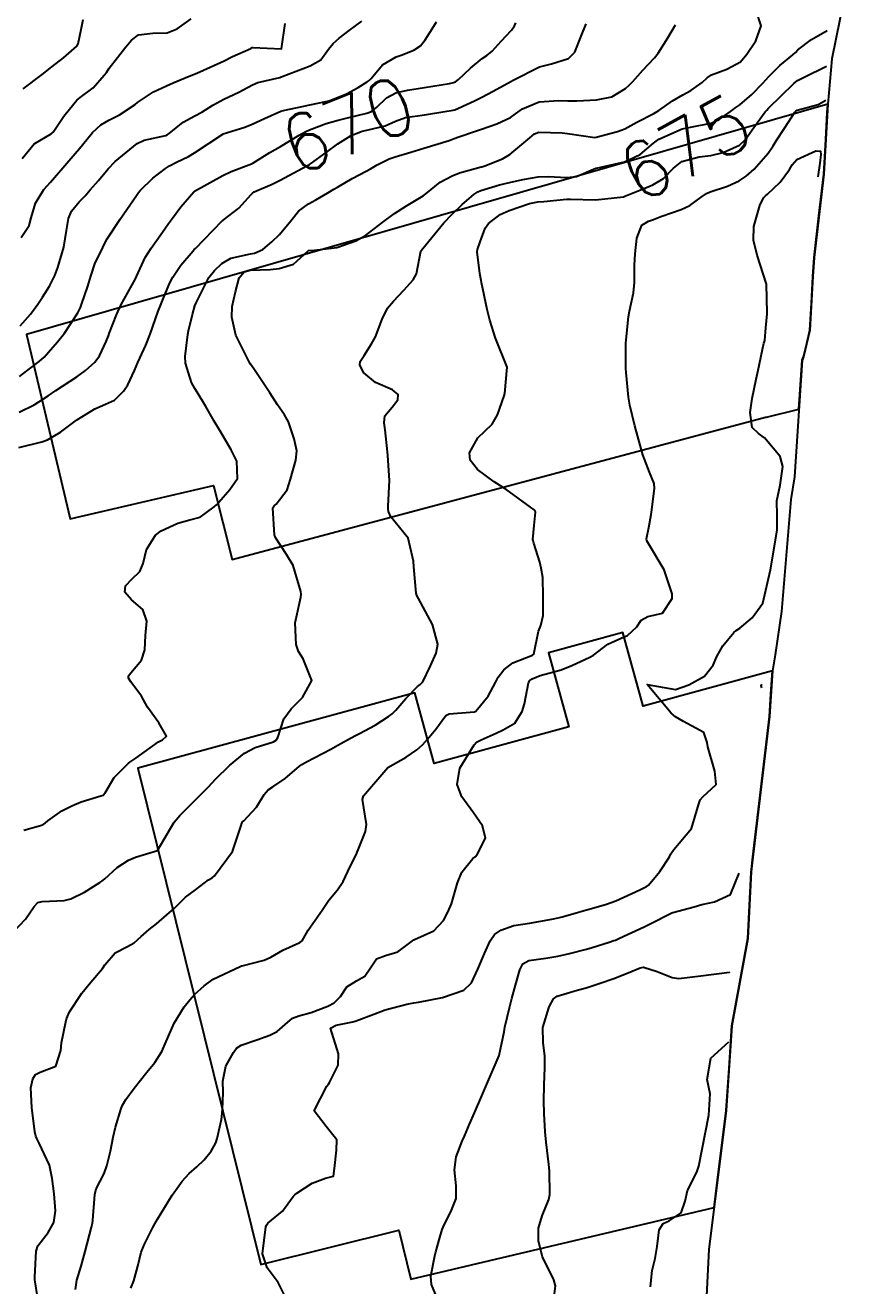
# Model space of a CAD drawing. Header units: metres. Extents: x 292545 to 299085, y 7450245 to 7463078.
# Drawn here: x 296808.2 to 296865.3, y 7460797.8 to 7460885.7 of the extents above; entities that cross this region are included whole.
import ezdxf
from ezdxf.enums import TextEntityAlignment as Align

# ---------------------------------------------------------------- set-up
doc = ezdxf.new("R2010")
doc.units = ezdxf.units.M
for name, color, linetype in [('Area', 45, 'Continuous'), ('Cotas', 45, 'Continuous'), ('Curvas de Nivel 1m', 11, 'Continuous'), ('Curvas de Nivel 5m', 15, 'Continuous'), ('Edificações', 30, 'Continuous')]:
    doc.layers.add(name, color=color, linetype=linetype)
doc.styles.add('Style-STANDARD', font='STANDARD.shx')

msp = doc.modelspace()

# ---------------------------------------------------------------- linework, layer by layer
at = {"layer": 'Area'}
msp.add_polyline3d([(296865.324, 7460887.481, 693.532), (296864.493, 7460883.344, 694.122), (296864.208, 7460880.193, 689.733), (296863.926, 7460875.306, 681.143), (296863.249, 7460869.503, 681.923), (296863.166, 7460868.171, 682.534), (296862.965, 7460864.439, 679.382), (296862.524, 7460862.559, 679.517), (296862.42, 7460862.332, 679.42), (296861.883, 7460854.201, 684.613), (296861.625, 7460852.636, 684.372), (296860.988, 7460844.812, 682.612), (296860.528, 7460841.788, 682.411), (296860.357, 7460840.673, 678.272), (296860.136, 7460837.507, 677.113), (296858.944, 7460827.3, 679.932), (296858.862, 7460826.679, 680.333), (296858.627, 7460822.029, 683.783), (296857.528, 7460815.937, 685.362), (296857.115, 7460810.038, 684.943), (296855.91, 7460800.345, 682.663), (296855.762, 7460797.11, 680.113)], dxfattribs=at)
at = {"layer": 'Curvas de Nivel 1m', "flags": 128}
for points, elevation in [([(296807.395, 7460822.462), (296808.275, 7460823.38), (296808.876, 7460824.245), (296809.125, 7460824.536), (296809.418, 7460824.608), (296810.967, 7460824.678), (296811.421, 7460824.788), (296812.375, 7460825.259), (296813.439, 7460825.932), (296813.596, 7460826.033), (296813.791, 7460826.187), (296814.649, 7460826.98), (296815.456, 7460827.492), (296815.931, 7460827.692), (296817.463, 7460828.15), (296818.637, 7460830.128), (296819.022, 7460830.593), (296819.497, 7460831.053), (296820.03, 7460831.589), (296820.53, 7460832.11), (296821.015, 7460832.608), (296821.523, 7460833.125), (296822.499, 7460834.086), (296823.542, 7460834.947), (296824.276, 7460835.332), (296825.55, 7460835.738), (296825.747, 7460835.852), (296825.867, 7460836.047), (296826.283, 7460837.332), (296826.789, 7460838.038), (296827.188, 7460838.433), (296827.591, 7460838.824), (296828.241, 7460840.02), (296827.625, 7460841.516), (296827.301, 7460842.033), (296827.146, 7460842.527), (296827.069, 7460844.036), (296827.473, 7460845.825), (296827.498, 7460846.023), (296827.475, 7460846.224), (296826.92, 7460848.032), (296826.456, 7460848.784), (296825.722, 7460849.919), (296825.663, 7460850.051), (296825.639, 7460850.136), (296825.507, 7460852.052), (296825.61, 7460852.186), (296825.747, 7460852.301), (296826.502, 7460853.298), (296826.749, 7460854.035), (296827.119, 7460855.362), (296827.177, 7460856.029), (296826.994, 7460856.843), (296826.614, 7460858.038), (296826.316, 7460858.53), (296825.835, 7460859.219), (296825.309, 7460860.055), (296824.192, 7460861.734), (296823.961, 7460862.069), (296823.865, 7460862.215), (296822.921, 7460864.08), (296822.644, 7460865.344), (296822.674, 7460866.082), (296822.902, 7460867.101), (296823.169, 7460868.078), (296823.511, 7460868.503), (296823.941, 7460868.613), (296825.332, 7460868.666), (296825.943, 7460868.728), (296826.947, 7460869.036), (296827.962, 7460869.928), (296828.009, 7460869.972), (296828.415, 7460870.015), (296829.8, 7460870.166), (296829.965, 7460870.198), (296831.306, 7460870.65), (296831.973, 7460871.016), (296833.188, 7460871.962), (296833.989, 7460872.558), (296834.838, 7460873.098), (296836.002, 7460873.791), (296836.175, 7460873.927), (296837.186, 7460874.742), (296838.022, 7460875.187), (296838.536, 7460875.384), (296840.032, 7460875.802), (296840.095, 7460875.817), (296840.297, 7460875.877), (296841.531, 7460876.372), (296842.041, 7460876.674), (296843.434, 7460877.839), (296843.767, 7460878.125), (296844.059, 7460878.239), (296845.698, 7460878.174), (296846.058, 7460878.129), (296847.969, 7460877.867), (296848.054, 7460877.874), (296849.549, 7460878.277), (296850.06, 7460878.469), (296850.9, 7460878.916), (296852.071, 7460879.536), (296852.422, 7460879.735), (296853.389, 7460880.414), (296854.09, 7460880.84), (296854.654, 7460881.145), (296855.441, 7460881.697), (296855.789, 7460882.01), (296856.108, 7460882.22), (296857.178, 7460882.614), (296858.118, 7460883.137), (296858.574, 7460883.663), (296859.195, 7460884.596), (296859.557, 7460885.649), (296859.223, 7460886.714)], 673), ([(296807.793, 7460856.26), (296809.401, 7460856.642), (296809.801, 7460856.788), (296810.717, 7460857.319), (296811.822, 7460858.152), (296811.854, 7460858.178), (296811.9, 7460858.209), (296813.094, 7460858.934), (296813.834, 7460859.28), (296814.46, 7460859.56), (296815.106, 7460860.177), (296815.395, 7460860.627), (296815.857, 7460861.613), (296816.097, 7460862.166), (296816.666, 7460863.373), (296816.969, 7460864.154), (296817.508, 7460865.745), (296817.668, 7460866.144), (296817.919, 7460866.732), (296818.333, 7460867.732), (296818.532, 7460868.134), (296819.107, 7460868.967), (296819.961, 7460869.965), (296820.038, 7460870.043), (296820.116, 7460870.118), (296821.982, 7460872.041), (296822.008, 7460872.064), (296822.05, 7460872.089), (296823.141, 7460872.933), (296824.01, 7460873.892), (296824.092, 7460873.989), (296824.214, 7460874.068), (296825.458, 7460874.616), (296826.021, 7460874.888), (296827.881, 7460875.872), (296828.032, 7460875.947), (296828.08, 7460875.972), (296828.146, 7460876.019), (296829.238, 7460876.811), (296830.047, 7460877.419), (296830.968, 7460877.986), (296831.743, 7460878.29), (296832.059, 7460878.36), (296833.353, 7460878.668), (296834.069, 7460878.995), (296834.77, 7460879.245), (296836.076, 7460879.442), (296836.497, 7460879.503), (296838.081, 7460879.752), (296838.196, 7460879.784), (296838.455, 7460879.896), (296839.564, 7460880.409), (296840.091, 7460880.672), (296840.886, 7460881.081), (296842.102, 7460881.753), (296842.277, 7460881.857), (296844.112, 7460882.778), (296844.936, 7460883), (296846.119, 7460883.368), (296846.569, 7460883.803), (296847.016, 7460884.921), (296847.363, 7460885.792)], 671), ([(296807.852, 7460861.207), (296808.44, 7460861.672), (296809.22, 7460862.246), (296809.562, 7460862.549), (296809.873, 7460862.896), (296810.502, 7460863.613), (296810.992, 7460864.224), (296811.907, 7460865.633), (296812.102, 7460866.017), (296812.178, 7460866.207), (296812.623, 7460867.506), (296812.815, 7460868.201), (296813.098, 7460869.046), (296813.652, 7460870.193), (296813.755, 7460870.402), (296813.969, 7460870.788), (296814.871, 7460872.177), (296815.327, 7460872.836), (296816.008, 7460873.826), (296816.144, 7460874.025), (296816.251, 7460874.158), (296817.154, 7460875.016), (296818.028, 7460875.695), (296818.295, 7460875.872), (296818.791, 7460876.132), (296819.62, 7460876.541), (296820.04, 7460876.794), (296822.019, 7460878.091), (296822.037, 7460878.106), (296822.053, 7460878.109), (296823.558, 7460878.577), (296824.064, 7460878.783), (296824.939, 7460879.192), (296826.077, 7460879.683), (296826.355, 7460879.77), (296827.547, 7460880.028), (296828.084, 7460880.135), (296829.642, 7460880.45), (296830.089, 7460880.606), (296831.462, 7460881.345), (296832.101, 7460881.743), (296832.233, 7460881.837), (296832.369, 7460881.967), (296833.16, 7460882.912), (296834.118, 7460883.489), (296834.458, 7460883.608), (296835.35, 7460883.938), (296835.815, 7460884.246), (296836.134, 7460884.675), (296836.628, 7460885.441), (296836.921, 7460885.918)], 669), ([(296807.898, 7460864.734), (296808.611, 7460865.548), (296809.132, 7460866.248), (296809.442, 7460866.723), (296809.932, 7460867.503), (296810.309, 7460868.234), (296810.524, 7460868.807), (296810.94, 7460870.225), (296811.135, 7460871.383), (296811.262, 7460872.221), (296811.478, 7460872.73), (296812, 7460873.368), (296812.418, 7460873.794), (296812.779, 7460874.202), (296813.347, 7460874.869), (296814.028, 7460875.682), (296814.517, 7460876.183), (296816.046, 7460877.437), (296816.531, 7460877.673), (296818.052, 7460878), (296818.15, 7460878.041), (296818.276, 7460878.138), (296819.257, 7460878.936), (296820.072, 7460879.365), (296820.572, 7460879.616), (296821.331, 7460880.101), (296822.087, 7460880.523), (296823.149, 7460881.023), (296824.098, 7460881.531), (296824.476, 7460881.689), (296826.006, 7460882.051), (296826.103, 7460882.081), (296826.155, 7460882.101), (296828.111, 7460882.849), (296828.848, 7460883.281), (296829.4, 7460884.007), (296829.721, 7460884.413), (296830.134, 7460884.772), (296830.824, 7460885.308), (296831.709, 7460885.977)], 668), ([(296807.969, 7460870.887), (296808.511, 7460871.722), (296808.67, 7460872.253), (296808.962, 7460873.287), (296809.546, 7460874.245), (296809.769, 7460874.488), (296810.018, 7460874.756), (296811.294, 7460876.221), (296812.042, 7460877.095), (296812.543, 7460877.71), (296812.936, 7460878.201), (296813.511, 7460878.745), (296814.066, 7460879.063), (296814.813, 7460879.437), (296815.92, 7460880.162), (296816.084, 7460880.291), (296817.196, 7460881.044), (296818.096, 7460881.47), (296818.562, 7460881.672), (296819.67, 7460882.124), (296819.977, 7460882.249), (296820.105, 7460882.305), (296820.419, 7460882.429), (296822.114, 7460883.2), (296822.707, 7460883.494), (296823.968, 7460884.072), (296824.071, 7460884.124), (296824.124, 7460884.141), (296826.123, 7460884.04), (296826.379, 7460885.808)], 667), ([(296808.034, 7460876.398), (296808.87, 7460877.427), (296810.052, 7460878.104), (296810.203, 7460878.238), (296810.942, 7460879.349), (296811.627, 7460880.215), (296811.848, 7460880.45), (296812.087, 7460880.643), (296812.976, 7460881.319), (296813.762, 7460882.193), (296813.903, 7460882.394), (296814.108, 7460882.693), (296815.263, 7460884.173), (296815.657, 7460884.64), (296816.136, 7460885.006), (296817.155, 7460885.133), (296818.138, 7460885.154), (296818.833, 7460885.443), (296819.81, 7460886.123)], 666), ([(296808.152, 7460829.577), (296809.48, 7460829.957), (296809.646, 7460830.074), (296809.826, 7460830.237), (296810.801, 7460830.919), (296811.499, 7460831.279), (296812.15, 7460831.563), (296813.51, 7460831.97), (296813.673, 7460832.026), (296813.823, 7460832.187), (296814.456, 7460833.249), (296815.369, 7460834.172), (296815.454, 7460834.251), (296815.534, 7460834.312), (296815.959, 7460834.586), (296817.549, 7460835.729), (296817.808, 7460835.88), (296818.09, 7460836.135), (296817.567, 7460837.057), (296816.782, 7460838.152), (296816.359, 7460838.927), (296815.6, 7460839.913), (296815.454, 7460840.171), (296815.453, 7460840.324), (296815.609, 7460840.554), (296816.356, 7460841.425), (296816.584, 7460842.156), (296816.626, 7460843.139), (296816.724, 7460844.154), (296816.458, 7460844.955), (296815.668, 7460845.629), (296815.201, 7460846.175), (296815.235, 7460846.619), (296815.686, 7460847.07), (296816.245, 7460847.611), (296816.466, 7460848.159), (296816.704, 7460849.146), (296817.33, 7460850.146), (296817.726, 7460850.444), (296818.881, 7460850.979), (296819.734, 7460851.206), (296820.453, 7460851.396), (296821.426, 7460852.103), (296821.589, 7460852.258), (296821.748, 7460852.435), (296822.525, 7460853.325), (296823.048, 7460854.081), (296823.006, 7460855.302), (296822.614, 7460856.082), (296821.813, 7460857.43), (296821.427, 7460858.096), (296820.843, 7460859.114), (296820.244, 7460860.114), (296820.084, 7460860.355), (296819.85, 7460860.789), (296819.419, 7460862.124), (296819.401, 7460862.593), (296819.586, 7460864.123), (296819.629, 7460864.39), (296819.907, 7460865.519), (296820.077, 7460866.118), (296820.181, 7460866.381), (296821.06, 7460868.103), (296821.445, 7460868.593), (296821.948, 7460869.075), (296822.581, 7460869.456), (296823.958, 7460869.756), (296824.227, 7460869.8), (296824.818, 7460870.061), (296825.444, 7460870.58), (296825.973, 7460871.094), (296826.766, 7460872.038), (296827.309, 7460872.715), (296828.001, 7460873.244), (296828.507, 7460873.513), (296829.34, 7460874.007), (296829.765, 7460874.253), (296830.017, 7460874.404), (296831.048, 7460875.01), (296832.026, 7460875.504), (296832.316, 7460875.68), (296832.783, 7460875.962), (296833.631, 7460876.36), (296834.039, 7460876.51), (296835.138, 7460876.843), (296836.045, 7460877.109), (296837.798, 7460877.652), (296838.051, 7460877.735), (296838.167, 7460877.783), (296838.477, 7460877.896), (296839.651, 7460878.292), (296840.061, 7460878.432), (296841.128, 7460878.809), (296842.074, 7460879.258), (296842.429, 7460879.504), (296842.931, 7460879.847), (296844.088, 7460880.344), (296845.464, 7460880.441), (296846.089, 7460880.417), (296846.713, 7460880.424), (296848.09, 7460880.485), (296849.154, 7460880.702), (296850.096, 7460881.277), (296850.358, 7460881.498), (296850.621, 7460881.755), (296851.31, 7460882.549), (296852.12, 7460883.409), (296852.373, 7460883.736), (296853.062, 7460884.803), (296853.598, 7460885.718)], 672), ([(296809.091, 7460797.069), (296808.942, 7460798.083), (296808.916, 7460798.243), (296808.905, 7460798.444), (296809.016, 7460800.242), (296809.137, 7460800.603), (296809.85, 7460801.529), (296810.235, 7460802.229), (296810.358, 7460803.035), (296810.261, 7460804.229), (296810.117, 7460805.307), (296809.935, 7460806.233), (296809.218, 7460807.749), (296809.053, 7460808.074), (296808.987, 7460808.244), (296808.916, 7460808.556), (296808.711, 7460810.248), (296808.639, 7460811.622), (296808.773, 7460812.245), (296808.965, 7460812.554), (296809.278, 7460812.715), (296810.384, 7460813.127), (296810.736, 7460814.226), (296810.778, 7460814.748), (296811.072, 7460816.223), (296811.119, 7460816.428), (296811.33, 7460816.904), (296812.2, 7460818.207), (296812.703, 7460818.85), (296813.364, 7460819.598), (296813.625, 7460819.932), (296813.793, 7460820.186), (296814.529, 7460821.031), (296815.386, 7460821.465), (296815.832, 7460821.72), (296816.322, 7460822.161), (296816.897, 7460822.656), (296817.402, 7460823.054), (296818.655, 7460824.131), (296819.029, 7460824.516), (296819.425, 7460824.906), (296820.128, 7460825.417), (296821.034, 7460826.104), (296821.281, 7460826.265), (296821.446, 7460826.389), (296822.699, 7460828.081), (296823.307, 7460829.898), (296823.356, 7460830.072), (296823.406, 7460830.15), (296823.485, 7460830.231), (296824.378, 7460831.183), (296824.903, 7460832.056), (296825.188, 7460832.382), (296825.518, 7460832.6), (296826.382, 7460833.184), (296827.377, 7460834.032), (296827.459, 7460834.105), (296827.534, 7460834.161), (296827.854, 7460834.343), (296829.545, 7460835.232), (296830.042, 7460835.501), (296830.927, 7460835.986), (296831.333, 7460836.206), (296831.558, 7460836.319), (296832.636, 7460836.895), (296833.576, 7460837.492), (296833.833, 7460837.693), (296834.083, 7460837.945), (296834.786, 7460838.743), (296835.599, 7460839.58), (296835.791, 7460839.738), (296835.981, 7460839.926), (296836.498, 7460841.038), (296836.895, 7460841.917), (296837.006, 7460842.543), (296836.652, 7460843.92), (296835.671, 7460845.721), (296835.548, 7460845.931), (296835.5, 7460846.107), (296835.347, 7460847.934), (296835.311, 7460848.33), (296834.958, 7460849.938), (296833.738, 7460851.413), (296833.568, 7460851.779), (296833.544, 7460851.953), (296833.543, 7460852.156), (296833.643, 7460853.952), (296833.527, 7460855.69), (296833.499, 7460855.954), (296833.342, 7460857.49), (296833.274, 7460857.958), (296833.328, 7460858.45), (296833.829, 7460859.051), (296834.218, 7460859.566), (296834.256, 7460859.946), (296833.846, 7460860.27), (296832.66, 7460860.777), (296831.858, 7460861.45), (296831.576, 7460861.983), (296831.611, 7460862.238), (296831.873, 7460862.668), (296832.393, 7460863.465), (296832.669, 7460863.968), (296833.142, 7460865.198), (296833.496, 7460865.956), (296833.918, 7460866.45), (296834.649, 7460867.219), (296835.305, 7460867.936), (296835.523, 7460868.35), (296835.842, 7460869.931), (296835.88, 7460870.014), (296835.965, 7460870.113), (296837.438, 7460871.908), (296837.989, 7460872.5), (296838.707, 7460873.182), (296839.516, 7460873.885), (296839.812, 7460874.076), (296840.007, 7460874.155), (296841.328, 7460874.552), (296842.016, 7460874.726), (296842.945, 7460874.921), (296844.022, 7460875.109), (296844.701, 7460875.145), (296846.022, 7460875.081), (296846.681, 7460875.146), (296848.032, 7460875.711), (296848.091, 7460875.73), (296848.391, 7460875.785), (296850.037, 7460876.168), (296851.116, 7460876.676), (296852.05, 7460877.454), (296852.426, 7460877.734), (296854.06, 7460878.458), (296855.093, 7460878.669), (296856.065, 7460878.853), (296856.64, 7460879.112), (296857.416, 7460879.677), (296857.801, 7460879.949), (296858.08, 7460880.136), (296858.903, 7460880.845), (296859.683, 7460881.646), (296860.108, 7460882.112), (296860.873, 7460882.875), (296861.771, 7460883.624), (296861.953, 7460883.794), (296862.128, 7460883.975), (296863.065, 7460884.68), (296864.153, 7460885.31)], 674), ([(296815.616, 7460797.647), (296815.829, 7460798.163), (296816.1, 7460799.179), (296816.332, 7460800.158), (296816.571, 7460800.723), (296817.15, 7460801.888), (296817.288, 7460802.148), (296817.468, 7460802.458), (296818.502, 7460804.13), (296819.188, 7460805.121), (296819.667, 7460805.644), (296820.214, 7460806.11), (296820.722, 7460806.59), (296821.214, 7460807.205), (296821.527, 7460807.79), (296821.626, 7460808.096), (296821.925, 7460809.411), (296822.005, 7460810.092), (296822.046, 7460811.311), (296822.033, 7460812.092), (296822.238, 7460813.136), (296822.762, 7460814.085), (296822.989, 7460814.391), (296823.3, 7460814.583), (296824.4, 7460814.97), (296825.311, 7460815.283), (296825.813, 7460815.548), (296826.372, 7460816.04), (296826.89, 7460816.472), (296827.329, 7460816.634), (296828.19, 7460816.875), (296829.336, 7460817.312), (296829.8, 7460817.534), (296830.229, 7460817.991), (296830.683, 7460818.653), (296831.354, 7460819.072), (296831.925, 7460819.406), (296832.324, 7460819.97), (296832.74, 7460820.599), (296833.376, 7460820.847), (296834.239, 7460821.088), (296835.353, 7460821.931), (296835.393, 7460821.959), (296836.746, 7460822.57), (296837.407, 7460823.273), (296837.735, 7460823.905), (296837.962, 7460824.445), (296838.391, 7460825.896), (296838.688, 7460826.648), (296839.459, 7460827.606), (296839.611, 7460827.728), (296839.77, 7460827.877), (296840.337, 7460829.009), (296840.138, 7460829.873), (296839.496, 7460830.775), (296838.68, 7460831.892), (296838.373, 7460832.749), (296838.543, 7460833.895), (296839.549, 7460835.529), (296839.721, 7460835.709), (296840.05, 7460835.875), (296841.078, 7460836.347), (296841.564, 7460836.568), (296842.382, 7460837.04), (296842.888, 7460837.847), (296843.052, 7460838.381), (296843.332, 7460839.843), (296843.433, 7460840.013), (296843.606, 7460840.12), (296844.142, 7460840.366), (296845.612, 7460840.76), (296846.357, 7460841.061), (296847.621, 7460841.625), (296847.86, 7460841.786), (296848.863, 7460842.543), (296849.64, 7460842.886), (296850.241, 7460843.157), (296850.899, 7460843.748), (296851.198, 7460844.204), (296851.66, 7460844.469), (296852.679, 7460844.713), (296853.353, 7460845.723), (296853.361, 7460846.04), (296852.808, 7460847.729), (296851.721, 7460849.511), (296851.59, 7460849.741), (296851.578, 7460849.888), (296851.732, 7460850.669), (296851.903, 7460851.577), (296851.922, 7460851.738), (296852.123, 7460853.381), (296852.111, 7460853.737), (296851.781, 7460854.528), (296851.315, 7460855.745), (296851.133, 7460856.413), (296850.752, 7460857.751), (296850.394, 7460859.195), (296850.308, 7460859.755), (296850.138, 7460861.479), (296850.124, 7460861.757), (296850.134, 7460863.513), (296850.144, 7460863.757), (296850.303, 7460865.36), (296850.386, 7460865.755), (296850.655, 7460867.023), (296850.723, 7460867.752), (296850.736, 7460868.968), (296850.773, 7460869.752), (296850.888, 7460870.837), (296851.241, 7460871.747), (296851.707, 7460872.021), (296851.987, 7460872.126), (296852.626, 7460872.367), (296853.994, 7460872.841), (296854.588, 7460873.113), (296855.388, 7460873.696), (296855.746, 7460873.954), (296856.009, 7460874.065), (296857.218, 7460874.475), (296858.02, 7460874.828), (296858.525, 7460875.163), (296859.076, 7460875.654), (296860.044, 7460876.756), (296860.405, 7460877.281), (296860.617, 7460877.634), (296861.179, 7460878.512), (296861.919, 7460879.622), (296861.991, 7460879.704), (296862.075, 7460879.757), (296863.527, 7460880.16), (296864.083, 7460880.47)], 676), ([(296826.689, 7460796.432), (296825.893, 7460798.042), (296825.118, 7460799.072), (296824.788, 7460800.055), (296825.025, 7460801.925), (296825.067, 7460802.051), (296825.154, 7460802.188), (296826.185, 7460803.017), (296826.92, 7460804.033), (296827.037, 7460804.169), (296827.177, 7460804.273), (296828.246, 7460804.96), (296829.193, 7460805.321), (296829.738, 7460805.451), (296829.808, 7460805.994), (296829.94, 7460807.269), (296829.964, 7460807.993), (296829.237, 7460808.928), (296828.396, 7460810.013), (296829.27, 7460811.727), (296829.394, 7460811.876), (296829.469, 7460811.998), (296830.07, 7460813.207), (296830.096, 7460813.992), (296829.537, 7460815.781), (296829.937, 7460815.994), (296831.08, 7460816.227), (296831.326, 7460816.29), (296832.55, 7460816.749), (296833.334, 7460817.055), (296834.851, 7460817.45), (296835.339, 7460817.531), (296835.673, 7460817.593), (296837.343, 7460817.91), (296838.827, 7460818.416), (296839.353, 7460818.939), (296839.808, 7460819.883), (296840.275, 7460820.975), (296840.67, 7460821.867), (296840.968, 7460822.294), (296841.4, 7460822.606), (296842.327, 7460822.928), (296843.406, 7460823.103), (296844.968, 7460823.376), (296845.41, 7460823.469), (296845.684, 7460823.534), (296846.598, 7460823.798), (296847.227, 7460823.98), (296847.415, 7460824.032), (296848.779, 7460824.416), (296849.422, 7460824.646), (296851.105, 7460825.42), (296851.431, 7460825.577), (296851.539, 7460825.632), (296851.7, 7460825.737), (296852.493, 7460826.684), (296853.174, 7460827.723), (296853.268, 7460827.919), (296853.468, 7460828.236), (296854.702, 7460829.702), (296855.222, 7460831.416), (296855.316, 7460831.693), (296855.506, 7460831.901), (296856.436, 7460832.764), (296856.324, 7460833.682), (296855.85, 7460835.387), (296855.788, 7460835.688), (296855.563, 7460836.392), (296854.146, 7460837.14), (296853.579, 7460837.47), (296853.291, 7460837.723), (296851.603, 7460839.74), (296853.6, 7460839.384), (296854.53, 7460839.706), (296855.609, 7460840.304), (296856.219, 7460841.082), (296856.478, 7460841.681), (296856.88, 7460842.432), (296857.648, 7460843.355), (296857.822, 7460843.496), (296858.075, 7460843.666), (296858.94, 7460844.378), (296859.67, 7460845.392), (296860.219, 7460847.723), (296860.685, 7460850.497), (296860.679, 7460851.502), (296860.662, 7460852.542), (296860.895, 7460853.633), (296861.082, 7460854.927), (296860.892, 7460855.629), (296859.806, 7460856.931), (296859.382, 7460857.22), (296858.932, 7460857.653), (296858.797, 7460858.687), (296858.929, 7460859.654), (296859.209, 7460861.002), (296859.35, 7460861.648), (296859.751, 7460863.512), (296859.797, 7460863.641), (296859.812, 7460863.713), (296859.897, 7460864.595), (296859.976, 7460865.575), (296859.976, 7460865.639), (296859.933, 7460867.64), (296859.288, 7460869.65), (296859.019, 7460870.7), (296859.04, 7460871.654), (296859.458, 7460873.109), (296859.72, 7460873.644), (296859.857, 7460873.791), (296860.007, 7460873.912), (296860.895, 7460874.756), (296861.529, 7460875.625), (296861.715, 7460875.945), (296862.04, 7460876.319), (296863.376, 7460876.936), (296863.699, 7460876.913), (296863.728, 7460876.662), (296863.653, 7460876.072), (296863.523, 7460875.11)], 677), ([(296859.603, 7460839.5), (296859.566, 7460839.65), (296859.57, 7460839.683), (296859.603, 7460839.75)], 678), ([(296837.091, 7460796.685), (296836.579, 7460797.915), (296836.538, 7460798.489), (296836.816, 7460799.913), (296836.869, 7460800.179), (296837.146, 7460801.188), (296837.322, 7460801.738), (296837.39, 7460801.908), (296837.981, 7460803.086), (296838.285, 7460803.899), (296838.298, 7460804.787), (296838.188, 7460805.9), (296838.303, 7460806.808), (296838.722, 7460807.895), (296838.878, 7460808.242), (296839.235, 7460809.086), (296839.577, 7460809.885), (296840.084, 7460811.054), (296840.438, 7460811.873), (296841.293, 7460813.86), (296841.644, 7460815.531), (296841.7, 7460815.856), (296842.004, 7460817.185), (296842.182, 7460817.852), (296842.435, 7460818.766), (296842.734, 7460819.846), (296842.954, 7460820.259), (296843.373, 7460820.486), (296844.539, 7460820.659), (296845.378, 7460820.79), (296846.206, 7460820.976), (296847.385, 7460821.285), (296847.772, 7460821.401), (296848.967, 7460821.774), (296849.29, 7460821.875), (296849.394, 7460821.915), (296849.673, 7460822.043), (296851.404, 7460822.847), (296852.012, 7460823.129), (296853.155, 7460823.723), (296853.323, 7460823.812), (296853.414, 7460823.842), (296854.901, 7460824.223), (296855.42, 7460824.389), (296856.313, 7460824.578), (296857.427, 7460825.102), (296858.033, 7460826.57)], 678), ([(296845.092, 7460796.702), (296845.223, 7460797.818), (296845.109, 7460798.244), (296844.31, 7460799.828), (296844.046, 7460800.929), (296844.042, 7460801.831), (296844.297, 7460802.693), (296844.768, 7460803.824), (296844.822, 7460804.18), (296844.799, 7460805.824), (296844.767, 7460806.265), (296844.575, 7460807.826), (296844.509, 7460808.548), (296844.421, 7460809.828), (296844.401, 7460810.683), (296844.425, 7460811.823), (296844.473, 7460813.01), (296844.475, 7460813.822), (296844.358, 7460814.773), (296844.349, 7460815.825), (296844.783, 7460817.264), (296845.087, 7460817.814), (296845.345, 7460818.008), (296846.727, 7460818.419), (296847.351, 7460818.591), (296848.257, 7460818.878), (296849.358, 7460819.266), (296850.576, 7460819.752), (296851.121, 7460819.989), (296851.367, 7460820.023), (296852.312, 7460819.731), (296853.359, 7460819.297), (296853.832, 7460819.241), (296855.36, 7460819.423), (296857.363, 7460819.67), (296857.363, 7460819.67)], 679)]:
    msp.add_lwpolyline(points, dxfattribs=dict(at, elevation=elevation))
at = {"layer": 'Curvas de Nivel 5m', "flags": 128}
for points, elevation in [([(296807.827, 7460858.711), (296808.859, 7460859.224), (296809.839, 7460859.851), (296810.388, 7460860.232), (296811.853, 7460861.181), (296812.445, 7460861.616), (296813.089, 7460862.198), (296813.419, 7460862.645), (296813.885, 7460863.629), (296814.045, 7460864.034), (296814.104, 7460864.188), (296814.6, 7460865.489), (296814.92, 7460866.18), (296815.931, 7460868.014), (296816, 7460868.159), (296816.617, 7460869.489), (296817.032, 7460870.149), (296817.422, 7460870.692), (296817.976, 7460871.484), (296818.247, 7460871.871), (296818.438, 7460872.135), (296819.107, 7460873.018), (296820.012, 7460874.077), (296820.033, 7460874.1), (296820.061, 7460874.119), (296822.024, 7460875.214), (296822.613, 7460875.498), (296824.033, 7460876.03), (296824.06, 7460876.042), (296824.111, 7460876.069), (296825.295, 7460876.803), (296826.045, 7460877.236), (296827.343, 7460878.031), (296827.804, 7460878.276), (296828.059, 7460878.394), (296829.235, 7460878.839), (296830.069, 7460879.06), (296830.819, 7460879.241), (296832.077, 7460879.554), (296832.382, 7460879.663), (296832.754, 7460879.963), (296833.427, 7460880.619), (296834.093, 7460880.972), (296834.891, 7460881.146), (296836.097, 7460881.336), (296837.823, 7460881.627), (296838.101, 7460881.684), (296838.255, 7460881.745), (296838.461, 7460881.896), (296839.301, 7460882.698), (296840.118, 7460883.358), (296840.425, 7460883.572), (296840.795, 7460883.873), (296841.425, 7460884.576), (296842.145, 7460885.347), (296842.364, 7460885.643), (296842.448, 7460885.856)], 670), ([(296808.093, 7460881.258), (296809.427, 7460882.24), (296810.108, 7460882.774), (296810.916, 7460883.421), (296811.836, 7460884.213), (296811.948, 7460884.389), (296812.14, 7460885.381), (296812.284, 7460886.076)], 665), ([(296811.754, 7460797.556), (296811.845, 7460798.213), (296812.139, 7460799.188), (296812.426, 7460800.207), (296812.857, 7460801.901), (296812.937, 7460802.193), (296812.967, 7460802.381), (296813.089, 7460804.191), (296813.187, 7460804.586), (296813.743, 7460805.639), (296813.936, 7460806.183), (296814.191, 7460807.203), (296814.382, 7460808.178), (296814.535, 7460808.876), (296814.939, 7460810.173), (296815.029, 7460810.399), (296815.259, 7460810.803), (296815.838, 7460811.593), (296816.295, 7460812.16), (296816.733, 7460812.7), (296817.285, 7460813.392), (296817.77, 7460814.143), (296818.238, 7460815.207), (296818.63, 7460816.13), (296819.334, 7460817.261), (296819.716, 7460817.739), (296820.059, 7460818.113), (296820.719, 7460818.737), (296821.354, 7460819.183), (296823.231, 7460820.072), (296823.323, 7460820.111), (296823.364, 7460820.123), (296824.904, 7460820.521), (296825.373, 7460820.725), (296826.214, 7460821.208), (296827.389, 7460821.736), (296827.563, 7460821.855), (296827.655, 7460822.026), (296827.978, 7460822.601), (296828.942, 7460824.007), (296829.131, 7460824.29), (296829.423, 7460824.688), (296830.015, 7460825.413), (296830.406, 7460825.99), (296830.738, 7460826.699), (296831.375, 7460827.981), (296831.402, 7460828.042), (296831.465, 7460828.213), (296831.966, 7460829.488), (296832.054, 7460829.974), (296831.77, 7460831.716), (296831.836, 7460831.977), (296833.533, 7460833.95), (296834.815, 7460834.662), (296835.545, 7460835.169), (296835.943, 7460835.532), (296836.305, 7460835.922), (296836.868, 7460836.612), (296837.578, 7460837.574), (296837.797, 7460837.69), (296839.582, 7460837.824), (296839.623, 7460837.839), (296839.671, 7460837.879), (296840.537, 7460838.927), (296841.049, 7460839.866), (296841.226, 7460840.245), (296841.612, 7460840.759), (296842.237, 7460841.234), (296843.622, 7460841.772), (296843.702, 7460841.839), (296844.04, 7460843.442), (296844.209, 7460843.832), (296844.361, 7460844.531), (296844.371, 7460845.83), (296844.331, 7460847.193), (296844.228, 7460847.832), (296844.127, 7460848.254), (296843.72, 7460849.573), (296843.655, 7460849.764), (296843.652, 7460849.831), (296843.733, 7460850.808), (296843.832, 7460851.74), (296843.814, 7460851.829), (296843.744, 7460851.905), (296843.481, 7460852.1), (296841.765, 7460853.342), (296840.94, 7460853.868), (296839.781, 7460854.726), (296839.276, 7460855.376), (296839.232, 7460855.888), (296839.803, 7460856.924), (296840.287, 7460857.396), (296840.798, 7460857.87), (296841.169, 7460858.521), (296841.642, 7460859.862), (296841.681, 7460860.025), (296841.863, 7460861.86), (296841.031, 7460863.869), (296840.642, 7460865.136), (296840.455, 7460865.875), (296840.055, 7460867.756), (296840.031, 7460867.879), (296839.941, 7460868.388), (296839.762, 7460869.882), (296839.789, 7460870.058), (296839.97, 7460870.594), (296840.317, 7460871.54), (296840.555, 7460871.874), (296841.374, 7460872.481), (296841.992, 7460872.778), (296843.416, 7460873.257), (296843.998, 7460873.37), (296844.419, 7460873.406), (296846, 7460873.555), (296846.257, 7460873.551), (296848, 7460873.512), (296849.971, 7460873.729), (296850.003, 7460873.735), (296850.019, 7460873.744), (296850.067, 7460873.759), (296851.441, 7460874.316), (296852.015, 7460874.562), (296852.743, 7460875.008), (296853.457, 7460875.719), (296854.038, 7460876.19), (296855.23, 7460876.509), (296856.042, 7460876.592), (296856.92, 7460876.806), (296858.05, 7460877.329), (296858.413, 7460877.665), (296859.285, 7460878.871), (296859.835, 7460879.644), (296859.948, 7460879.769), (296860.077, 7460879.901), (296860.956, 7460880.765), (296861.851, 7460881.623), (296861.983, 7460881.743), (296862.105, 7460881.829), (296862.555, 7460882.061), (296864.113, 7460882.84)], 675), ([(296851.838, 7460797.739), (296851.97, 7460798.882), (296852.165, 7460799.73), (296852.317, 7460800.553), (296852.448, 7460801.727), (296852.721, 7460802.161), (296853.159, 7460802.354), (296853.978, 7460802.899), (296854.269, 7460803.709), (296854.434, 7460804.457), (296855.049, 7460805.702), (296855.101, 7460805.804), (296855.208, 7460806.165), (296855.92, 7460809.712), (296856.012, 7460811.189), (296855.794, 7460812.208), (296856.048, 7460813.689), (296857.303, 7460814.82)], 680)]:
    msp.add_lwpolyline(points, dxfattribs=dict(at, elevation=elevation))
at = {"layer": 'Edificações'}
for points, elevation in [([(296859.857, 7460858.357), (296859.923, 7460858.375), (296862.195, 7460858.926), (296862.42, 7460862.332), (296862.472, 7460862.446), (296862.524, 7460862.559), (296862.744, 7460863.499), (296862.965, 7460864.439), (296863.065, 7460866.305), (296863.166, 7460868.171), (296863.207, 7460868.837), (296863.249, 7460869.503), (296863.588, 7460872.404), (296863.926, 7460875.306), (296864.041, 7460877.302), (296864.067, 7460877.749), (296864.174, 7460879.594), (296864.208, 7460880.193), (296808.337, 7460864.117), (296811.373, 7460851.289), (296821.374, 7460853.599), (296822.666, 7460848.435)], 689.733), ([(296860.357, 7460840.673), (296851.329, 7460838.212), (296849.925, 7460843.362), (296844.733, 7460841.946), (296846.14, 7460836.786), (296836.755, 7460834.228), (296835.413, 7460839.153), (296816.106, 7460833.891), (296824.681, 7460799.301), (296834.297, 7460801.685), (296835.141, 7460798.281), (296856.275, 7460803.284), (296856.512, 7460805.191), (296857.115, 7460810.038), (296857.321, 7460812.987), (296857.528, 7460815.937), (296858.078, 7460818.983), (296858.627, 7460822.029), (296858.744, 7460824.354), (296858.836, 7460826.162), (296858.862, 7460826.679), (296858.909, 7460827.038), (296858.944, 7460827.3), (296858.993, 7460827.721), (296859.039, 7460828.112), (296859.54, 7460832.404), (296860.136, 7460837.507), (296860.246, 7460839.09)], 678.272)]:
    msp.add_lwpolyline(points, close=True, dxfattribs=dict(at, elevation=elevation))

# ---------------------------------------------------------------- texts
at = {"layer": 'Cotas', "style": 'Style-STANDARD'}
for s, rotation, p in [('670', 21.88548, (296830.734, 7460878.738, 670)), ('675', 28.39734, (296854.259, 7460877.153, 675))]:
    msp.add_text(s, height=4, rotation=rotation, dxfattribs=at).set_placement(p, align=Align.MIDDLE_CENTER)

doc.saveas('drawing.dxf')
